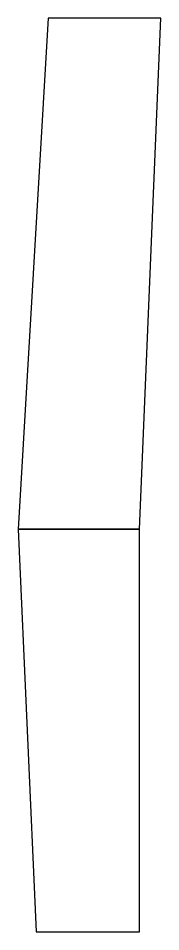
# Model space of a CAD drawing. Extents: x -0.2 to 0.04, y 2.94 to 4.46.
import ezdxf

# ---------------------------------------------------------------- set-up
doc = ezdxf.new("R2010")
doc.units = 0
doc.layers.add('DOORS', color=6, linetype='CONTINUOUS')

msp = doc.modelspace()

# ---------------------------------------------------------------- linework, layer by layer
at = {"layer": 'DOORS'}
for points in [[(0.0375, 4.46, -0.0375), (-0.15, 4.46, -0.49), (-0.2, 3.61, -0.49), (0.0021, 3.61, -0.0021)], [(0.0021, 3.61, -0.0021), (-0.2, 3.61, -0.49), (-0.17, 2.94, -0.49), (0.0021, 2.94, -0.0021)]]:
    msp.add_3dface(points, dxfattribs=at)

doc.saveas('drawing.dxf')
